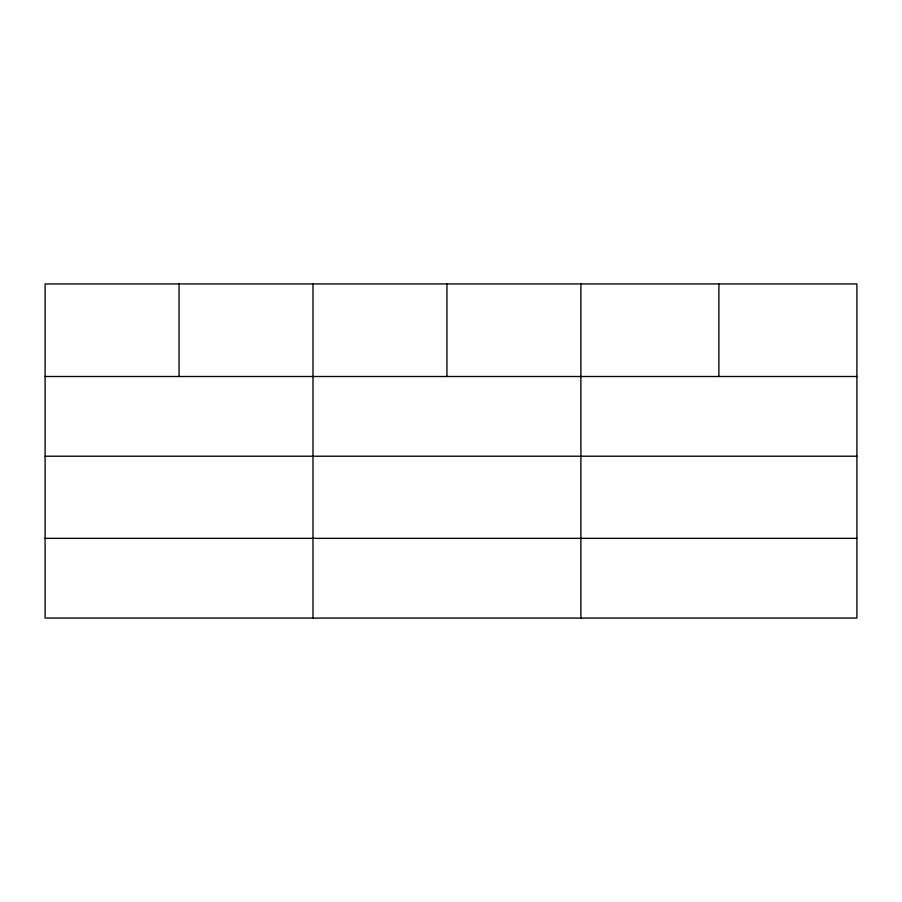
<?xml version="1.0" encoding="UTF-8"?>
<svg xmlns="http://www.w3.org/2000/svg" width="902" height="902" viewBox="0 0 902 902"><rect width="100%" height="100%" fill="white"/><g stroke="black" fill="none" stroke-linecap="round" stroke-linejoin="round"><path stroke-width="1.35" d="M856.9 456.22L856.9 283.938L45.1 283.938L45.1 618.062L856.9 618.062L856.9 456.22L45.1 456.22M45.1 376.506L856.9 376.506M45.1 538.347L856.9 538.347M718.894 283.938L718.894 376.506M580.888 283.938L580.888 618.062M446.941 283.938L446.941 376.506M312.994 283.938L312.994 618.062M179.047 283.938L179.047 376.506"/></g></svg>
